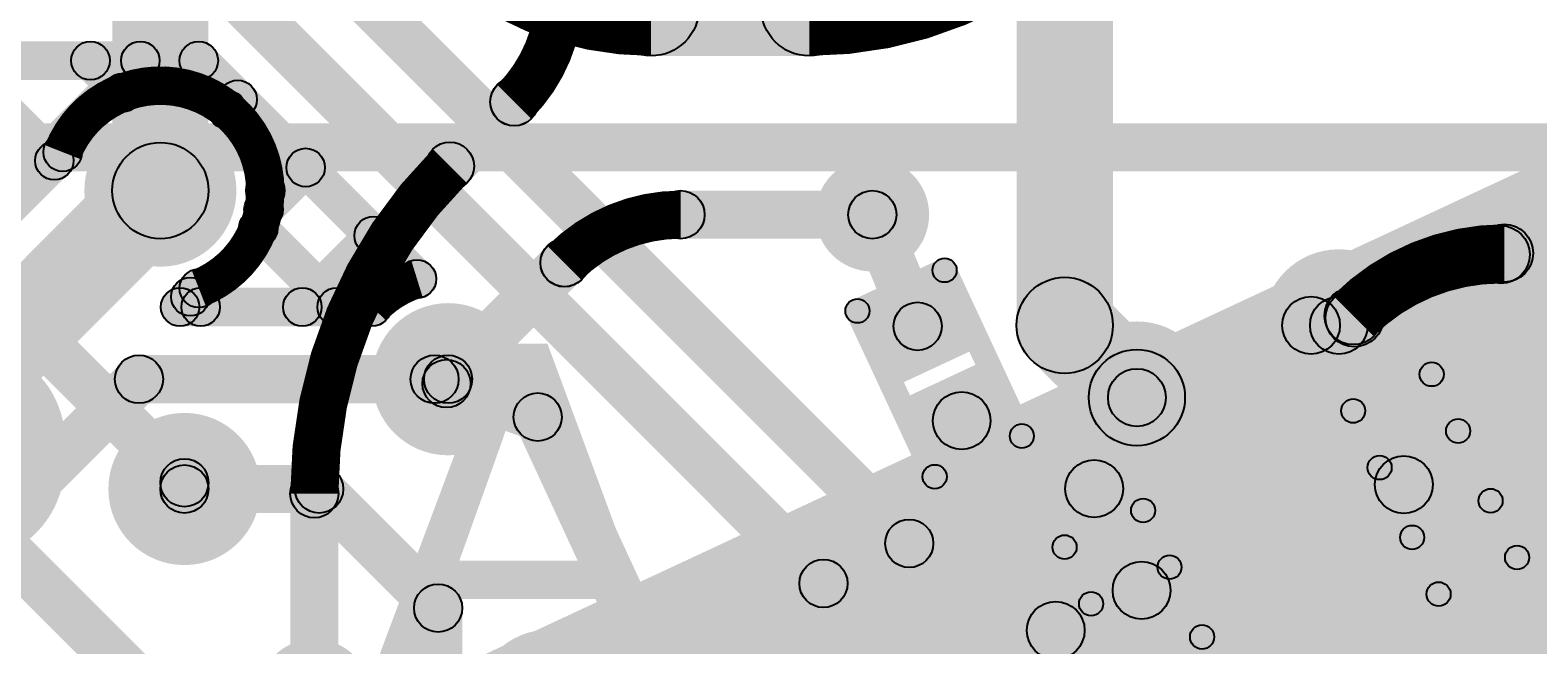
# Model space of a CAD drawing. Header units: millimetres. Extents: x -0.55 to 1.07, y -0.21 to 1.95.
# Drawn here: x 0.3559 to 0.6694, y 1.0826 to 1.2103 of the extents above; entities that cross this region are included whole.
import ezdxf

# ---------------------------------------------------------------- set-up
doc = ezdxf.new("R2010")
doc.units = ezdxf.units.MM
doc.header["$MEASUREMENT"] = 0
for name, color, linetype in [('BottomLayer', 5, 'Continuous'), ('BottomOverlay', 54, 'Continuous'), ('BottomPaste', 16, 'Continuous'), ('BottomSolder', 6, 'Continuous'), ('Mechanical1', 6, 'Continuous'), ('TopLayer', 1, 'Continuous'), ('TopOverlay', 2, 'Continuous'), ('TopPaste', 8, 'Continuous'), ('TopSolder', 216, 'Continuous'), ('ViaHoleLayer', 16, 'Continuous')]:
    doc.layers.add(name, color=color, linetype=linetype)

# ---------------------------------------------------------------- blocks, each defined once
blk = doc.blocks.new('CAP_0201_2')
at = {"layer": 'TopLayer'}
for points in [[(-0.01772, 0.00591), (-0.00591, 0.00591), (-0.00591, -0.00591), (-0.01772, -0.00591)], [(0.00591, 0.00591), (0.01772, 0.00591), (0.01772, -0.00591), (0.00591, -0.00591)]]:
    blk.add_hatch(color=1, dxfattribs=at).paths.add_polyline_path(points)
at = {"layer": 'TopOverlay'}
h = blk.add_hatch(color=2, dxfattribs=at)
edge = h.paths.add_edge_path()
edge.add_arc((-0.021, 0.009), 0.0025, 0, 360)
h = blk.add_hatch(color=2, dxfattribs=at)
edge = h.paths.add_edge_path()
edge.add_arc((-0.021, 0.009), 0.0025, 0, 360)
for points in [[(-0.021, 0.0065), (-0.021, 0.0115), (-0.008, 0.0115), (-0.008, 0.0065)], [(0.008, 0.0065), (0.008, 0.0115), (0.021, 0.0115), (0.021, 0.0065)], [(-0.0185, -0.009), (-0.0235, -0.009), (-0.0235, 0.009), (-0.0185, 0.009)], [(0.0235, -0.009), (0.0185, -0.009), (0.0185, 0.009), (0.0235, 0.009)], [(-0.021, -0.0115), (-0.021, -0.0065), (-0.008, -0.0065), (-0.008, -0.0115)], [(0.008, -0.0115), (0.008, -0.0065), (0.021, -0.0065), (0.021, -0.0115)]]:
    blk.add_hatch(color=2, dxfattribs=at).paths.add_polyline_path(points)
h = blk.add_hatch(color=2, dxfattribs=at)
edge = h.paths.add_edge_path()
edge.add_arc((-0.008, 0.009), 0.0025, 0, 360)
h = blk.add_hatch(color=2, dxfattribs=at)
edge = h.paths.add_edge_path()
edge.add_arc((0.008, 0.009), 0.0025, 0, 360)
h = blk.add_hatch(color=2, dxfattribs=at)
edge = h.paths.add_edge_path()
edge.add_arc((0.021, 0.009), 0.0025, 0, 360)
h = blk.add_hatch(color=2, dxfattribs=at)
edge = h.paths.add_edge_path()
edge.add_arc((0.021, 0.009), 0.0025, 0, 360)
h = blk.add_hatch(color=2, dxfattribs=at)
edge = h.paths.add_edge_path()
edge.add_arc((-0.021, -0.009), 0.0025, 0, 360)
h = blk.add_hatch(color=2, dxfattribs=at)
edge = h.paths.add_edge_path()
edge.add_arc((-0.021, -0.009), 0.0025, 0, 360)
h = blk.add_hatch(color=2, dxfattribs=at)
edge = h.paths.add_edge_path()
edge.add_arc((-0.008, -0.009), 0.0025, 0, 360)
h = blk.add_hatch(color=2, dxfattribs=at)
edge = h.paths.add_edge_path()
edge.add_arc((0.008, -0.009), 0.0025, 0, 360)
h = blk.add_hatch(color=2, dxfattribs=at)
edge = h.paths.add_edge_path()
edge.add_arc((0.021, -0.009), 0.0025, 0, 360)
h = blk.add_hatch(color=2, dxfattribs=at)
edge = h.paths.add_edge_path()
edge.add_arc((0.021, -0.009), 0.0025, 0, 360)
at = {"layer": 'TopPaste'}
for points in [[(-0.01772, 0.00591), (-0.00591, 0.00591), (-0.00591, -0.00591), (-0.01772, -0.00591)], [(0.00591, 0.00591), (0.01772, 0.00591), (0.01772, -0.00591), (0.00591, -0.00591)]]:
    blk.add_hatch(color=8, dxfattribs=at).paths.add_polyline_path(points)
at = {"layer": 'TopSolder'}
for points in [[(-0.01988, 0.00807), (-0.00374, 0.00807), (-0.00374, -0.00807), (-0.01988, -0.00807)], [(0.00374, 0.00807), (0.01988, 0.00807), (0.01988, -0.00807), (0.00374, -0.00807)]]:
    blk.add_hatch(color=216, dxfattribs=at).paths.add_polyline_path(points)
at = {"layer": 'TopOverlay'}
for centre in [(-0.021, 0.009), (-0.021, 0.009), (-0.008, 0.009), (0.008, 0.009), (0.021, 0.009), (0.021, 0.009), (-0.021, -0.009), (-0.021, -0.009), (-0.008, -0.009), (0.008, -0.009), (0.021, -0.009), (0.021, -0.009)]:
    blk.add_circle(centre, 0.0025, dxfattribs=at)
blk = doc.blocks.new('48_SMD_M______B_15')
at = {"layer": 'BottomLayer'}
for points in [[(-0.1063, 0.1063), (0.1063, 0.1063), (0.1063, -0.1063), (-0.1063, -0.1063)], [(-0.10138, -0.11929), (-0.10138, -0.1378), (-0.11516, -0.1378), (-0.11516, -0.11929)], [(-0.08169, -0.11929), (-0.08169, -0.1378), (-0.09547, -0.1378), (-0.09547, -0.11929)], [(-0.06201, -0.11929), (-0.06201, -0.1378), (-0.07579, -0.1378), (-0.07579, -0.11929)], [(-0.04232, -0.11929), (-0.04232, -0.1378), (-0.0561, -0.1378), (-0.0561, -0.11929)], [(-0.02264, -0.11929), (-0.02264, -0.1378), (-0.03642, -0.1378), (-0.03642, -0.11929)], [(-0.00295, -0.11929), (-0.00295, -0.1378), (-0.01673, -0.1378), (-0.01673, -0.11929)], [(0.01673, -0.11929), (0.01673, -0.1378), (0.00295, -0.1378), (0.00295, -0.11929)], [(0.03642, -0.11929), (0.03642, -0.1378), (0.02264, -0.1378), (0.02264, -0.11929)]]:
    blk.add_hatch(color=5, dxfattribs=at).paths.add_polyline_path(points)
at = {"layer": 'BottomPaste'}
for points in [[(-0.10138, -0.11929), (-0.10138, -0.1378), (-0.11516, -0.1378), (-0.11516, -0.11929)], [(-0.08169, -0.11929), (-0.08169, -0.1378), (-0.09547, -0.1378), (-0.09547, -0.11929)], [(-0.06201, -0.11929), (-0.06201, -0.1378), (-0.07579, -0.1378), (-0.07579, -0.11929)], [(-0.04232, -0.11929), (-0.04232, -0.1378), (-0.0561, -0.1378), (-0.0561, -0.11929)], [(-0.02264, -0.11929), (-0.02264, -0.1378), (-0.03642, -0.1378), (-0.03642, -0.11929)], [(-0.00295, -0.11929), (-0.00295, -0.1378), (-0.01673, -0.1378), (-0.01673, -0.11929)], [(0.01673, -0.11929), (0.01673, -0.1378), (0.00295, -0.1378), (0.00295, -0.11929)], [(0.03642, -0.11929), (0.03642, -0.1378), (0.02264, -0.1378), (0.02264, -0.11929)]]:
    blk.add_hatch(color=16, dxfattribs=at).paths.add_polyline_path(points)
at = {"layer": 'BottomSolder'}
for points in [[(-0.1103, 0.1103), (0.1103, 0.1103), (0.1103, -0.1103), (-0.1103, -0.1103)], [(-0.09738, -0.11529), (-0.09738, -0.1418), (-0.11916, -0.1418), (-0.11916, -0.11529)], [(-0.07769, -0.11529), (-0.07769, -0.1418), (-0.09947, -0.1418), (-0.09947, -0.11529)], [(-0.05801, -0.11529), (-0.05801, -0.1418), (-0.07979, -0.1418), (-0.07979, -0.11529)], [(-0.03832, -0.11529), (-0.03832, -0.1418), (-0.0601, -0.1418), (-0.0601, -0.11529)], [(-0.01864, -0.11529), (-0.01864, -0.1418), (-0.04042, -0.1418), (-0.04042, -0.11529)], [(0.00105, -0.11529), (0.00105, -0.1418), (-0.02073, -0.1418), (-0.02073, -0.11529)], [(0.02073, -0.11529), (0.02073, -0.1418), (-0.00105, -0.1418), (-0.00105, -0.11529)], [(0.04042, -0.11529), (0.04042, -0.1418), (0.01864, -0.1418), (0.01864, -0.11529)]]:
    blk.add_hatch(color=6, dxfattribs=at).paths.add_polyline_path(points)
blk = doc.blocks.new('R___0201_B_18')
at = {"layer": 'BottomLayer'}
for points in [[(-0.01614, 0.00728), (-0.00551, 0.00728), (-0.00551, -0.00728), (-0.01614, -0.00728)], [(0.00551, 0.00728), (0.01614, 0.00728), (0.01614, -0.00728), (0.00551, -0.00728)]]:
    blk.add_hatch(color=5, dxfattribs=at).paths.add_polyline_path(points)
at = {"layer": 'BottomOverlay'}
h = blk.add_hatch(color=54, dxfattribs=at)
edge = h.paths.add_edge_path()
edge.add_arc((-0.019, 0.01), 0.0025, 0, 360)
h = blk.add_hatch(color=54, dxfattribs=at)
edge = h.paths.add_edge_path()
edge.add_arc((-0.019, 0.01), 0.0025, 0, 360)
for points in [[(-0.0215, 0.01), (-0.0165, 0.01), (-0.0165, -0.01), (-0.0215, -0.01)], [(0.019, 0.0125), (0.019, 0.0075), (-0.019, 0.0075), (-0.019, 0.0125)], [(0.0165, 0.01), (0.0215, 0.01), (0.0215, -0.01), (0.0165, -0.01)], [(0.019, -0.0075), (0.019, -0.0125), (-0.019, -0.0125), (-0.019, -0.0075)]]:
    blk.add_hatch(color=54, dxfattribs=at).paths.add_polyline_path(points)
h = blk.add_hatch(color=54, dxfattribs=at)
edge = h.paths.add_edge_path()
edge.add_arc((0.019, 0.01), 0.0025, 0, 360)
h = blk.add_hatch(color=54, dxfattribs=at)
edge = h.paths.add_edge_path()
edge.add_arc((0.019, 0.01), 0.0025, 0, 360)
h = blk.add_hatch(color=54, dxfattribs=at)
edge = h.paths.add_edge_path()
edge.add_arc((-0.019, -0.01), 0.0025, 0, 360)
h = blk.add_hatch(color=54, dxfattribs=at)
edge = h.paths.add_edge_path()
edge.add_arc((-0.019, -0.01), 0.0025, 0, 360)
h = blk.add_hatch(color=54, dxfattribs=at)
edge = h.paths.add_edge_path()
edge.add_arc((0.019, -0.01), 0.0025, 0, 360)
h = blk.add_hatch(color=54, dxfattribs=at)
edge = h.paths.add_edge_path()
edge.add_arc((0.019, -0.01), 0.0025, 0, 360)
at = {"layer": 'BottomPaste'}
for points in [[(-0.01614, 0.00728), (-0.00551, 0.00728), (-0.00551, -0.00728), (-0.01614, -0.00728)], [(0.00551, 0.00728), (0.01614, 0.00728), (0.01614, -0.00728), (0.00551, -0.00728)]]:
    blk.add_hatch(color=16, dxfattribs=at).paths.add_polyline_path(points)
at = {"layer": 'BottomSolder'}
for points in [[(-0.02014, 0.01128), (-0.00151, 0.01128), (-0.00151, -0.01128), (-0.02014, -0.01128)], [(0.00151, 0.01128), (0.02014, 0.01128), (0.02014, -0.01128), (0.00151, -0.01128)]]:
    blk.add_hatch(color=6, dxfattribs=at).paths.add_polyline_path(points)
at = {"layer": 'BottomOverlay'}
for centre in [(-0.019, 0.01), (-0.019, 0.01), (0.019, 0.01), (0.019, 0.01), (-0.019, -0.01), (-0.019, -0.01), (0.019, -0.01), (0.019, -0.01)]:
    blk.add_circle(centre, 0.0025, dxfattribs=at)
blk = doc.blocks.new('CAP_0201_34')
at = {"layer": 'TopLayer'}
for points in [[(-0.01772, 0.00591), (-0.00591, 0.00591), (-0.00591, -0.00591), (-0.01772, -0.00591)], [(0.00591, 0.00591), (0.01772, 0.00591), (0.01772, -0.00591), (0.00591, -0.00591)]]:
    blk.add_hatch(color=1, dxfattribs=at).paths.add_polyline_path(points)
at = {"layer": 'TopOverlay'}
h = blk.add_hatch(color=2, dxfattribs=at)
edge = h.paths.add_edge_path()
edge.add_arc((-0.021, 0.009), 0.0025, 0, 360)
h = blk.add_hatch(color=2, dxfattribs=at)
edge = h.paths.add_edge_path()
edge.add_arc((-0.021, 0.009), 0.0025, 0, 360)
for points in [[(-0.021, 0.0065), (-0.021, 0.0115), (-0.008, 0.0115), (-0.008, 0.0065)], [(0.008, 0.0065), (0.008, 0.0115), (0.021, 0.0115), (0.021, 0.0065)], [(-0.0185, -0.009), (-0.0235, -0.009), (-0.0235, 0.009), (-0.0185, 0.009)], [(0.0235, -0.009), (0.0185, -0.009), (0.0185, 0.009), (0.0235, 0.009)], [(-0.021, -0.0115), (-0.021, -0.0065), (-0.008, -0.0065), (-0.008, -0.0115)], [(0.008, -0.0115), (0.008, -0.0065), (0.021, -0.0065), (0.021, -0.0115)]]:
    blk.add_hatch(color=2, dxfattribs=at).paths.add_polyline_path(points)
h = blk.add_hatch(color=2, dxfattribs=at)
edge = h.paths.add_edge_path()
edge.add_arc((-0.008, 0.009), 0.0025, 0, 360)
h = blk.add_hatch(color=2, dxfattribs=at)
edge = h.paths.add_edge_path()
edge.add_arc((0.008, 0.009), 0.0025, 0, 360)
h = blk.add_hatch(color=2, dxfattribs=at)
edge = h.paths.add_edge_path()
edge.add_arc((0.021, 0.009), 0.0025, 0, 360)
h = blk.add_hatch(color=2, dxfattribs=at)
edge = h.paths.add_edge_path()
edge.add_arc((0.021, 0.009), 0.0025, 0, 360)
h = blk.add_hatch(color=2, dxfattribs=at)
edge = h.paths.add_edge_path()
edge.add_arc((-0.021, -0.009), 0.0025, 0, 360)
h = blk.add_hatch(color=2, dxfattribs=at)
edge = h.paths.add_edge_path()
edge.add_arc((-0.021, -0.009), 0.0025, 0, 360)
h = blk.add_hatch(color=2, dxfattribs=at)
edge = h.paths.add_edge_path()
edge.add_arc((-0.008, -0.009), 0.0025, 0, 360)
h = blk.add_hatch(color=2, dxfattribs=at)
edge = h.paths.add_edge_path()
edge.add_arc((0.008, -0.009), 0.0025, 0, 360)
h = blk.add_hatch(color=2, dxfattribs=at)
edge = h.paths.add_edge_path()
edge.add_arc((0.021, -0.009), 0.0025, 0, 360)
h = blk.add_hatch(color=2, dxfattribs=at)
edge = h.paths.add_edge_path()
edge.add_arc((0.021, -0.009), 0.0025, 0, 360)
at = {"layer": 'TopPaste'}
for points in [[(-0.01772, 0.00591), (-0.00591, 0.00591), (-0.00591, -0.00591), (-0.01772, -0.00591)], [(0.00591, 0.00591), (0.01772, 0.00591), (0.01772, -0.00591), (0.00591, -0.00591)]]:
    blk.add_hatch(color=8, dxfattribs=at).paths.add_polyline_path(points)
at = {"layer": 'TopSolder'}
for points in [[(-0.01988, 0.00807), (-0.00374, 0.00807), (-0.00374, -0.00807), (-0.01988, -0.00807)], [(0.00374, 0.00807), (0.01988, 0.00807), (0.01988, -0.00807), (0.00374, -0.00807)]]:
    blk.add_hatch(color=216, dxfattribs=at).paths.add_polyline_path(points)
at = {"layer": 'TopOverlay'}
for centre in [(-0.021, 0.009), (-0.021, 0.009), (-0.008, 0.009), (0.008, 0.009), (0.021, 0.009), (0.021, 0.009), (-0.021, -0.009), (-0.021, -0.009), (-0.008, -0.009), (0.008, -0.009), (0.021, -0.009), (0.021, -0.009)]:
    blk.add_circle(centre, 0.0025, dxfattribs=at)

msp = doc.modelspace()

# ---------------------------------------------------------------- hatches: boundary and pattern name
at = {"layer": 'BottomLayer'}
for points in [[(0.30737, 1.30177), (0.31444, 1.30884), (0.52438, 1.0989), (0.51731, 1.09183)], [(0.35403, 1.28126), (0.36111, 1.28833), (0.54222, 1.10722), (0.53515, 1.10015)], [(0.581, 1.149), (0.561, 1.149), (0.561, 1.237), (0.581, 1.237)], [(0.485, 1.205), (0.485, 1.225), (0.51789, 1.225), (0.51789, 1.205)], [(0.33198, 1.2), (0.33198, 1.208), (0.39099, 1.208), (0.39099, 1.2)], [(0.34245, 1.16195), (0.33679, 1.16761), (0.37601, 1.20683), (0.38167, 1.20117)], [(0.33736, 1.20117), (0.34301, 1.20683), (0.36378, 1.18606), (0.35812, 1.18041)], [(0.36564, 1.20117), (0.3713, 1.20683), (0.37796, 1.20017), (0.3723, 1.19451)], [(0.38817, 1.20117), (0.39382, 1.20683), (0.43918, 1.16147), (0.43352, 1.15581)], [(0.39975, 1.19096), (0.39409, 1.19662), (0.39623, 1.19876), (0.40189, 1.19311)], [(0.34245, 1.15908), (0.33679, 1.16473), (0.35988, 1.18782), (0.36553, 1.18216)], [(0.34319, 1.12305), (0.32905, 1.13719), (0.37593, 1.18407), (0.39007, 1.16993)], [(0.40728, 1.17021), (0.40162, 1.17587), (0.41037, 1.18462), (0.41603, 1.17896)], [(0.52637, 1.17012), (0.53563, 1.17388), (0.54506, 1.1507), (0.53579, 1.14693)], [(0.40051, 1.1663), (0.40617, 1.17196), (0.42249, 1.15564), (0.41683, 1.14998)], [(0.41533, 1.14998), (0.40968, 1.15564), (0.42452, 1.17048), (0.43017, 1.16482)], [(0.38992, 1.14998), (0.38427, 1.15564), (0.38816, 1.15953), (0.39382, 1.15388)], [(0.38641, 1.15212), (0.39206, 1.15778), (0.3942, 1.15564), (0.38855, 1.14998)], [(0.3871, 1.14881), (0.3871, 1.15681), (0.42698, 1.15681), (0.42698, 1.14881)], [(0.56393, 1.14193), (0.57807, 1.15607), (0.59307, 1.14107), (0.57893, 1.12693)], [(0.62244, 1.14673), (0.63356, 1.15127), (0.64705, 1.11816), (0.63594, 1.11363)], [(0.34282, 1.095), (0.33574, 1.10208), (0.37502, 1.14135), (0.38209, 1.13428)], [(0.37855, 1.13281), (0.37855, 1.14281), (0.44, 1.14281), (0.44, 1.13281)], [(0.43828, 1.13312), (0.44172, 1.14251), (0.4442, 1.1416), (0.44076, 1.13221)], [(0.44, 1.13281), (0.44, 1.14281), (0.44281, 1.14281), (0.44281, 1.13281)], [(0.44076, 1.13221), (0.4442, 1.1416), (0.46316, 1.13464), (0.45972, 1.12525)], [(0.58256, 1.11251), (0.57169, 1.1176), (0.58057, 1.13655), (0.59143, 1.13145)], [(0.4569, 1.12784), (0.46597, 1.13205), (0.50331, 1.05144), (0.49423, 1.04724)], [(0.5441, 1.12673), (0.55505, 1.13164), (0.57461, 1.08808), (0.56366, 1.08316)], [(0.388, 1.11), (0.388, 1.12), (0.416, 1.12), (0.416, 1.11)], [(0.41246, 1.11146), (0.41954, 1.11854), (0.44428, 1.0938), (0.4372, 1.08672)], [(0.57169, 1.11252), (0.58256, 1.11759), (0.59241, 1.09648), (0.58153, 1.0914)], [(0.53414, 1.10158), (0.54322, 1.10579), (0.55683, 1.0764), (0.54775, 1.0722)], [(0.5163, 1.09327), (0.52538, 1.09747), (0.53899, 1.06808), (0.52991, 1.06388)], [(0.44574, 1.01926), (0.43574, 1.01926), (0.43574, 1.09026), (0.44574, 1.09026)]]:
    msp.add_hatch(color=5, dxfattribs=at).paths.add_polyline_path(points)
h = msp.add_hatch(color=5, dxfattribs=at)
edge = h.paths.add_edge_path()
edge.add_arc((0.485, 1.215), 0.01, 0, 360)
h = msp.add_hatch(color=5, dxfattribs=at)
edge = h.paths.add_edge_path()
edge.add_arc((0.485, 1.215), 0.01, 0, 360)
h = msp.add_hatch(color=5, dxfattribs=at)
edge = h.paths.add_edge_path()
edge.add_arc((0.51789, 1.215), 0.01, 0, 360)
h = msp.add_hatch(color=5, dxfattribs=at)
edge = h.paths.add_edge_path()
edge.add_arc((0.51789, 1.215), 0.01, 0, 360)
h = msp.add_hatch(color=5, dxfattribs=at)
edge = h.paths.add_edge_path()
edge.add_arc((0.36847, 1.204), 0.004, 0, 360)
h = msp.add_hatch(color=5, dxfattribs=at)
edge = h.paths.add_edge_path()
edge.add_arc((0.37884, 1.204), 0.004, 0, 360)
h = msp.add_hatch(color=5, dxfattribs=at)
edge = h.paths.add_edge_path()
edge.add_arc((0.39099, 1.204), 0.004, 0, 360)
h = msp.add_hatch(color=5, dxfattribs=at)
edge = h.paths.add_edge_path()
edge.add_arc((0.39099, 1.204), 0.004, 0, 360)
h = msp.add_hatch(color=5, dxfattribs=at)
edge = h.paths.add_edge_path()
edge.add_arc((0.37513, 1.19734), 0.004, 0, 360)
h = msp.add_hatch(color=5, dxfattribs=at)
edge = h.paths.add_edge_path()
edge.add_arc((0.39692, 1.19379), 0.004, 0, 360)
h = msp.add_hatch(color=5, dxfattribs=at)
edge = h.paths.add_edge_path()
edge.add_arc((0.39906, 1.19593), 0.004, 0, 360)
h = msp.add_hatch(color=5, dxfattribs=at)
edge = h.paths.add_edge_path()
edge.add_arc((0.3627, 1.18499), 0.004, 0, 360)
h = msp.add_hatch(color=5, dxfattribs=at)
edge = h.paths.add_edge_path()
edge.add_arc((0.3627, 1.18499), 0.004, 0, 360)
h = msp.add_hatch(color=5, dxfattribs=at)
edge = h.paths.add_edge_path()
edge.add_arc((0.383, 1.177), 0.01181, 0, 360)
h = msp.add_hatch(color=5, dxfattribs=at)
edge = h.paths.add_edge_path()
edge.add_arc((0.36095, 1.18323), 0.004, 0, 360)
h = msp.add_hatch(color=5, dxfattribs=at)
edge = h.paths.add_edge_path()
edge.add_arc((0.383, 1.177), 0.01, 0, 360)
h = msp.add_hatch(color=5, dxfattribs=at)
edge = h.paths.add_edge_path()
edge.add_arc((0.4132, 1.18179), 0.004, 0, 360)
h = msp.add_hatch(color=5, dxfattribs=at)
edge = h.paths.add_edge_path()
edge.add_arc((0.531, 1.172), 0.01181, 0, 360)
h = msp.add_hatch(color=5, dxfattribs=at)
edge = h.paths.add_edge_path()
edge.add_arc((0.40481, 1.177), 0.004, 0, 360)
h = msp.add_hatch(color=5, dxfattribs=at)
edge = h.paths.add_edge_path()
edge.add_arc((0.40481, 1.177), 0.004, 0, 360)
h = msp.add_hatch(color=5, dxfattribs=at)
edge = h.paths.add_edge_path()
edge.add_arc((0.40445, 1.17304), 0.004, 0, 360)
h = msp.add_hatch(color=5, dxfattribs=at)
edge = h.paths.add_edge_path()
edge.add_arc((0.531, 1.172), 0.005, 0, 360)
h = msp.add_hatch(color=5, dxfattribs=at)
edge = h.paths.add_edge_path()
edge.add_arc((0.40334, 1.16913), 0.004, 0, 360)
h = msp.add_hatch(color=5, dxfattribs=at)
edge = h.paths.add_edge_path()
edge.add_arc((0.42734, 1.16765), 0.004, 0, 360)
h = msp.add_hatch(color=5, dxfattribs=at)
edge = h.paths.add_edge_path()
edge.add_arc((0.39099, 1.1567), 0.004, 0, 360)
h = msp.add_hatch(color=5, dxfattribs=at)
edge = h.paths.add_edge_path()
edge.add_arc((0.39099, 1.1567), 0.004, 0, 360)
h = msp.add_hatch(color=5, dxfattribs=at)
edge = h.paths.add_edge_path()
edge.add_arc((0.43635, 1.15864), 0.004, 0, 360)
h = msp.add_hatch(color=5, dxfattribs=at)
edge = h.paths.add_edge_path()
edge.add_arc((0.43635, 1.15864), 0.004, 0, 360)
h = msp.add_hatch(color=5, dxfattribs=at)
edge = h.paths.add_edge_path()
edge.add_arc((0.628, 1.149), 0.01181, 0, 360)
h = msp.add_hatch(color=5, dxfattribs=at)
edge = h.paths.add_edge_path()
edge.add_arc((0.3871, 1.15281), 0.004, 0, 360)
h = msp.add_hatch(color=5, dxfattribs=at)
edge = h.paths.add_edge_path()
edge.add_arc((0.3871, 1.15281), 0.004, 0, 360)
h = msp.add_hatch(color=5, dxfattribs=at)
edge = h.paths.add_edge_path()
edge.add_arc((0.38923, 1.15495), 0.004, 0, 360)
h = msp.add_hatch(color=5, dxfattribs=at)
edge = h.paths.add_edge_path()
edge.add_arc((0.39137, 1.15281), 0.004, 0, 360)
h = msp.add_hatch(color=5, dxfattribs=at)
edge = h.paths.add_edge_path()
edge.add_arc((0.41251, 1.15281), 0.004, 0, 360)
h = msp.add_hatch(color=5, dxfattribs=at)
edge = h.paths.add_edge_path()
edge.add_arc((0.41966, 1.15281), 0.004, 0, 360)
h = msp.add_hatch(color=5, dxfattribs=at)
edge = h.paths.add_edge_path()
edge.add_arc((0.42698, 1.15281), 0.004, 0, 360)
h = msp.add_hatch(color=5, dxfattribs=at)
edge = h.paths.add_edge_path()
edge.add_arc((0.42698, 1.15281), 0.004, 0, 360)
h = msp.add_hatch(color=5, dxfattribs=at)
edge = h.paths.add_edge_path()
edge.add_arc((0.571, 1.149), 0.01, 0, 360)
h = msp.add_hatch(color=5, dxfattribs=at)
edge = h.paths.add_edge_path()
edge.add_arc((0.571, 1.149), 0.01, 0, 360)
h = msp.add_hatch(color=5, dxfattribs=at)
edge = h.paths.add_edge_path()
edge.add_arc((0.54042, 1.14881), 0.005, 0, 360)
h = msp.add_hatch(color=5, dxfattribs=at)
edge = h.paths.add_edge_path()
edge.add_arc((0.628, 1.149), 0.006, 0, 360)
h = msp.add_hatch(color=5, dxfattribs=at)
edge = h.paths.add_edge_path()
edge.add_arc((0.44281, 1.13781), 0.01181, 0, 360)
h = msp.add_hatch(color=5, dxfattribs=at)
edge = h.paths.add_edge_path()
edge.add_arc((0.586, 1.134), 0.01181, 0, 360)
h = msp.add_hatch(color=5, dxfattribs=at)
edge = h.paths.add_edge_path()
edge.add_arc((0.586, 1.134), 0.01, 0, 360)
h = msp.add_hatch(color=5, dxfattribs=at)
edge = h.paths.add_edge_path()
edge.add_arc((0.37855, 1.13781), 0.005, 0, 360)
h = msp.add_hatch(color=5, dxfattribs=at)
edge = h.paths.add_edge_path()
edge.add_arc((0.37855, 1.13781), 0.005, 0, 360)
h = msp.add_hatch(color=5, dxfattribs=at)
edge = h.paths.add_edge_path()
edge.add_arc((0.44, 1.13781), 0.005, 0, 360)
h = msp.add_hatch(color=5, dxfattribs=at)
edge = h.paths.add_edge_path()
edge.add_arc((0.44, 1.13781), 0.005, 0, 360)
h = msp.add_hatch(color=5, dxfattribs=at)
edge = h.paths.add_edge_path()
edge.add_arc((0.44, 1.13781), 0.005, 0, 360)
h = msp.add_hatch(color=5, dxfattribs=at)
edge = h.paths.add_edge_path()
edge.add_arc((0.44248, 1.1369), 0.005, 0, 360)
h = msp.add_hatch(color=5, dxfattribs=at)
edge = h.paths.add_edge_path()
edge.add_arc((0.44248, 1.1369), 0.005, 0, 360)
h = msp.add_hatch(color=5, dxfattribs=at)
edge = h.paths.add_edge_path()
edge.add_arc((0.44281, 1.13781), 0.005, 0, 360)
h = msp.add_hatch(color=5, dxfattribs=at)
edge = h.paths.add_edge_path()
edge.add_arc((0.586, 1.134), 0.006, 0, 360)
h = msp.add_hatch(color=5, dxfattribs=at)
edge = h.paths.add_edge_path()
edge.add_arc((0.46144, 1.12995), 0.005, 0, 360)
h = msp.add_hatch(color=5, dxfattribs=at)
edge = h.paths.add_edge_path()
edge.add_arc((0.46144, 1.12995), 0.005, 0, 360)
h = msp.add_hatch(color=5, dxfattribs=at)
edge = h.paths.add_edge_path()
edge.add_arc((0.54958, 1.12919), 0.006, 0, 360)
h = msp.add_hatch(color=5, dxfattribs=at)
edge = h.paths.add_edge_path()
edge.add_arc((0.388, 1.115), 0.01181, 0, 360)
h = msp.add_hatch(color=5, dxfattribs=at)
edge = h.paths.add_edge_path()
edge.add_arc((0.388, 1.115), 0.005, 0, 360)
h = msp.add_hatch(color=5, dxfattribs=at)
edge = h.paths.add_edge_path()
edge.add_arc((0.416, 1.115), 0.005, 0, 360)
h = msp.add_hatch(color=5, dxfattribs=at)
edge = h.paths.add_edge_path()
edge.add_arc((0.416, 1.115), 0.005, 0, 360)
h = msp.add_hatch(color=5, dxfattribs=at)
edge = h.paths.add_edge_path()
edge.add_arc((0.57712, 1.11506), 0.006, 0, 360)
h = msp.add_hatch(color=5, dxfattribs=at)
edge = h.paths.add_edge_path()
edge.add_arc((0.57712, 1.11506), 0.006, 0, 360)
h = msp.add_hatch(color=5, dxfattribs=at)
edge = h.paths.add_edge_path()
edge.add_arc((0.64149, 1.1159), 0.006, 0, 360)
h = msp.add_hatch(color=5, dxfattribs=at)
edge = h.paths.add_edge_path()
edge.add_arc((0.53868, 1.10369), 0.005, 0, 360)
h = msp.add_hatch(color=5, dxfattribs=at)
edge = h.paths.add_edge_path()
edge.add_arc((0.53868, 1.10369), 0.005, 0, 360)
h = msp.add_hatch(color=5, dxfattribs=at)
edge = h.paths.add_edge_path()
edge.add_arc((0.52084, 1.09537), 0.005, 0, 360)
h = msp.add_hatch(color=5, dxfattribs=at)
edge = h.paths.add_edge_path()
edge.add_arc((0.52084, 1.09537), 0.005, 0, 360)
h = msp.add_hatch(color=5, dxfattribs=at)
edge = h.paths.add_edge_path()
edge.add_arc((0.58697, 1.09394), 0.006, 0, 360)
h = msp.add_hatch(color=5, dxfattribs=at)
edge = h.paths.add_edge_path()
edge.add_arc((0.44074, 1.09026), 0.005, 0, 360)
h = msp.add_hatch(color=5, dxfattribs=at)
edge = h.paths.add_edge_path()
edge.add_arc((0.44074, 1.09026), 0.005, 0, 360)
h = msp.add_hatch(color=5, dxfattribs=at)
edge = h.paths.add_edge_path()
edge.add_arc((0.56913, 1.08562), 0.006, 0, 360)
h = msp.add_hatch(color=5, dxfattribs=at)
edge = h.paths.add_edge_path()
edge.add_arc((0.415, 1.072), 0.01181, 0, 360)
at = {"layer": 'BottomSolder'}
h = msp.add_hatch(color=6, dxfattribs=at)
edge = h.paths.add_edge_path()
edge.add_arc((0.383, 1.177), 0.01581, 0, 360)
h = msp.add_hatch(color=6, dxfattribs=at)
edge = h.paths.add_edge_path()
edge.add_arc((0.628, 1.149), 0.01581, 0, 360)
h = msp.add_hatch(color=6, dxfattribs=at)
edge = h.paths.add_edge_path()
edge.add_arc((0.44281, 1.13781), 0.01581, 0, 360)
h = msp.add_hatch(color=6, dxfattribs=at)
edge = h.paths.add_edge_path()
edge.add_arc((0.586, 1.134), 0.01581, 0, 360)
h = msp.add_hatch(color=6, dxfattribs=at)
edge = h.paths.add_edge_path()
edge.add_arc((0.388, 1.115), 0.01581, 0, 360)
h = msp.add_hatch(color=6, dxfattribs=at)
edge = h.paths.add_edge_path()
edge.add_arc((0.464, 1.07), 0.01581, 0, 360)
at = {"layer": 'Mechanical1'}
msp.add_hatch(color=6, dxfattribs=at).paths.add_polyline_path([(0.32871, 1.181), (0.32871, 1.191), (0.84674, 1.191), (0.84674, 1.181)])
at = {"layer": 'TopLayer'}
for points in [[(0.393, 1.177), (0.373, 1.177), (0.373, 1.293), (0.393, 1.293)], [(0.16296, 1.28346), (0.17003, 1.29054), (0.49045, 0.97012), (0.48338, 0.96305)], [(0.25615, 1.24108), (0.26322, 1.24815), (0.39154, 1.11984), (0.38446, 1.11277)], [(0.45746, 1.03371), (0.72422, 1.15809), (0.70498, 1.19934), (0.43823, 1.07495)], [(0.44673, 1.17854), (0.43966, 1.18561), (0.45302, 1.19898), (0.46009, 1.19191)], [(0.46009, 1.19191), (0.45302, 1.19898), (0.45303, 1.19899), (0.4601, 1.19192)], [(0.49114, 1.167), (0.49114, 1.177), (0.531, 1.177), (0.531, 1.167)], [(0.66167, 1.1577), (0.66167, 1.1697), (0.7067, 1.1697), (0.7067, 1.1577)], [(0.66238, 1.158), (0.66238, 1.17), (0.707, 1.17), (0.707, 1.158)], [(0.44635, 1.13428), (0.43928, 1.14135), (0.46346, 1.16554), (0.47054, 1.15846)], [(0.62221, 1.143), (0.62221, 1.155), (0.628, 1.155), (0.628, 1.143)], [(0.62559, 1.14841), (0.63641, 1.15359), (0.63663, 1.15313), (0.62581, 1.14795)], [(0.62585, 1.14786), (0.63659, 1.15322), (0.63659, 1.15322), (0.62585, 1.14786)], [(0.48012, 1.01613), (0.69914, 1.11826), (0.69309, 1.13124), (0.47407, 1.0291)], [(0.58742, 1.0395), (0.58306, 1.0485), (0.73382, 1.1215), (0.73818, 1.1125)], [(0.393, 1.115), (0.383, 1.115), (0.383, 1.1163), (0.393, 1.1163)], [(0.42, 1.072), (0.41, 1.072), (0.41, 1.114), (0.42, 1.114)]]:
    msp.add_hatch(color=1, dxfattribs=at).paths.add_polyline_path(points)
h = msp.add_hatch(color=1, dxfattribs=at)
edge = h.paths.add_edge_path()
edge.add_arc((0.45656, 1.19544), 0.005, 0, 360)
h = msp.add_hatch(color=1, dxfattribs=at)
edge = h.paths.add_edge_path()
edge.add_arc((0.45656, 1.19544), 0.005, 0, 360)
h = msp.add_hatch(color=1, dxfattribs=at)
edge = h.paths.add_edge_path()
edge.add_arc((0.45656, 1.19544), 0.005, 0, 360)
h = msp.add_hatch(color=1, dxfattribs=at)
edge = h.paths.add_edge_path()
edge.add_arc((0.45657, 1.19545), 0.005, 0, 360)
h = msp.add_hatch(color=1, dxfattribs=at)
edge = h.paths.add_edge_path()
edge.add_arc((0.45657, 1.19545), 0.005, 0, 360)
h = msp.add_hatch(color=1, dxfattribs=at)
edge = h.paths.add_edge_path()
edge.add_arc((0.45657, 1.19545), 0.005, 0, 360)
h = msp.add_hatch(color=1, dxfattribs=at)
edge = h.paths.add_edge_path()
edge.add_arc((0.383, 1.177), 0.01181, 0, 360)
h = msp.add_hatch(color=1, dxfattribs=at)
edge = h.paths.add_edge_path()
edge.add_arc((0.383, 1.177), 0.01, 0, 360)
h = msp.add_hatch(color=1, dxfattribs=at)
edge = h.paths.add_edge_path()
edge.add_arc((0.4432, 1.18208), 0.005, 0, 360)
h = msp.add_hatch(color=1, dxfattribs=at)
edge = h.paths.add_edge_path()
edge.add_arc((0.4432, 1.18208), 0.005, 0, 360)
h = msp.add_hatch(color=1, dxfattribs=at)
edge = h.paths.add_edge_path()
edge.add_arc((0.531, 1.172), 0.01181, 0, 360)
h = msp.add_hatch(color=1, dxfattribs=at)
edge = h.paths.add_edge_path()
edge.add_arc((0.49114, 1.172), 0.005, 0, 360)
h = msp.add_hatch(color=1, dxfattribs=at)
edge = h.paths.add_edge_path()
edge.add_arc((0.49114, 1.172), 0.005, 0, 360)
h = msp.add_hatch(color=1, dxfattribs=at)
edge = h.paths.add_edge_path()
edge.add_arc((0.531, 1.172), 0.005, 0, 360)
h = msp.add_hatch(color=1, dxfattribs=at)
edge = h.paths.add_edge_path()
edge.add_arc((0.66167, 1.1637), 0.006, 0, 360)
h = msp.add_hatch(color=1, dxfattribs=at)
edge = h.paths.add_edge_path()
edge.add_arc((0.66167, 1.1637), 0.006, 0, 360)
h = msp.add_hatch(color=1, dxfattribs=at)
edge = h.paths.add_edge_path()
edge.add_arc((0.66238, 1.164), 0.006, 0, 360)
h = msp.add_hatch(color=1, dxfattribs=at)
edge = h.paths.add_edge_path()
edge.add_arc((0.66238, 1.164), 0.006, 0, 360)
h = msp.add_hatch(color=1, dxfattribs=at)
edge = h.paths.add_edge_path()
edge.add_arc((0.467, 1.162), 0.005, 0, 360)
h = msp.add_hatch(color=1, dxfattribs=at)
edge = h.paths.add_edge_path()
edge.add_arc((0.467, 1.162), 0.005, 0, 360)
h = msp.add_hatch(color=1, dxfattribs=at)
edge = h.paths.add_edge_path()
edge.add_arc((0.46702, 1.16202), 0.005, 0, 360)
h = msp.add_hatch(color=1, dxfattribs=at)
edge = h.paths.add_edge_path()
edge.add_arc((0.46702, 1.16202), 0.005, 0, 360)
h = msp.add_hatch(color=1, dxfattribs=at)
edge = h.paths.add_edge_path()
edge.add_arc((0.628, 1.149), 0.01181, 0, 360)
h = msp.add_hatch(color=1, dxfattribs=at)
edge = h.paths.add_edge_path()
edge.add_arc((0.631, 1.151), 0.006, 0, 360)
h = msp.add_hatch(color=1, dxfattribs=at)
edge = h.paths.add_edge_path()
edge.add_arc((0.631, 1.151), 0.006, 0, 360)
h = msp.add_hatch(color=1, dxfattribs=at)
edge = h.paths.add_edge_path()
edge.add_arc((0.631, 1.151), 0.006, 0, 360)
h = msp.add_hatch(color=1, dxfattribs=at)
edge = h.paths.add_edge_path()
edge.add_arc((0.63122, 1.15054), 0.006, 0, 360)
h = msp.add_hatch(color=1, dxfattribs=at)
edge = h.paths.add_edge_path()
edge.add_arc((0.63122, 1.15054), 0.006, 0, 360)
h = msp.add_hatch(color=1, dxfattribs=at)
edge = h.paths.add_edge_path()
edge.add_arc((0.63122, 1.15054), 0.006, 0, 360)
h = msp.add_hatch(color=1, dxfattribs=at)
edge = h.paths.add_edge_path()
edge.add_arc((0.62221, 1.149), 0.006, 0, 360)
h = msp.add_hatch(color=1, dxfattribs=at)
edge = h.paths.add_edge_path()
edge.add_arc((0.628, 1.149), 0.006, 0, 360)
h = msp.add_hatch(color=1, dxfattribs=at)
edge = h.paths.add_edge_path()
edge.add_arc((0.44281, 1.13781), 0.01181, 0, 360)
h = msp.add_hatch(color=1, dxfattribs=at)
edge = h.paths.add_edge_path()
edge.add_arc((0.586, 1.134), 0.01181, 0, 360)
h = msp.add_hatch(color=1, dxfattribs=at)
edge = h.paths.add_edge_path()
edge.add_arc((0.44281, 1.13781), 0.005, 0, 360)
h = msp.add_hatch(color=1, dxfattribs=at)
edge = h.paths.add_edge_path()
edge.add_arc((0.388, 1.115), 0.01181, 0, 360)
h = msp.add_hatch(color=1, dxfattribs=at)
edge = h.paths.add_edge_path()
edge.add_arc((0.388, 1.1163), 0.005, 0, 360)
h = msp.add_hatch(color=1, dxfattribs=at)
edge = h.paths.add_edge_path()
edge.add_arc((0.388, 1.1163), 0.005, 0, 360)
h = msp.add_hatch(color=1, dxfattribs=at)
edge = h.paths.add_edge_path()
edge.add_arc((0.388, 1.115), 0.005, 0, 360)
h = msp.add_hatch(color=1, dxfattribs=at)
edge = h.paths.add_edge_path()
edge.add_arc((0.415, 1.114), 0.005, 0, 360)
h = msp.add_hatch(color=1, dxfattribs=at)
edge = h.paths.add_edge_path()
edge.add_arc((0.415, 1.114), 0.005, 0, 360)
h = msp.add_hatch(color=1, dxfattribs=at)
edge = h.paths.add_edge_path()
edge.add_arc((0.415, 1.072), 0.01181, 0, 360)
at = {"layer": 'TopSolder'}
h = msp.add_hatch(color=216, dxfattribs=at)
edge = h.paths.add_edge_path()
edge.add_arc((0.383, 1.177), 0.01581, 0, 360)
h = msp.add_hatch(color=216, dxfattribs=at)
edge = h.paths.add_edge_path()
edge.add_arc((0.628, 1.149), 0.01581, 0, 360)
h = msp.add_hatch(color=216, dxfattribs=at)
edge = h.paths.add_edge_path()
edge.add_arc((0.44281, 1.13781), 0.01581, 0, 360)
h = msp.add_hatch(color=216, dxfattribs=at)
edge = h.paths.add_edge_path()
edge.add_arc((0.586, 1.134), 0.01581, 0, 360)
h = msp.add_hatch(color=216, dxfattribs=at)
edge = h.paths.add_edge_path()
edge.add_arc((0.388, 1.115), 0.01581, 0, 360)
h = msp.add_hatch(color=216, dxfattribs=at)
edge = h.paths.add_edge_path()
edge.add_arc((0.464, 1.07), 0.01581, 0, 360)
at = {"layer": 'ViaHoleLayer'}
h = msp.add_hatch(color=16, dxfattribs=at)
edge = h.paths.add_edge_path()
edge.add_arc((0.383, 1.177), 0.00591, 0, 360)
h = msp.add_hatch(color=16, dxfattribs=at)
edge = h.paths.add_edge_path()
edge.add_arc((0.531, 1.172), 0.00591, 0, 360)
h = msp.add_hatch(color=16, dxfattribs=at)
edge = h.paths.add_edge_path()
edge.add_arc((0.628, 1.149), 0.00591, 0, 360)
h = msp.add_hatch(color=16, dxfattribs=at)
edge = h.paths.add_edge_path()
edge.add_arc((0.44281, 1.13781), 0.00591, 0, 360)
h = msp.add_hatch(color=16, dxfattribs=at)
edge = h.paths.add_edge_path()
edge.add_arc((0.586, 1.134), 0.00591, 0, 360)
h = msp.add_hatch(color=16, dxfattribs=at)
edge = h.paths.add_edge_path()
edge.add_arc((0.388, 1.115), 0.00591, 0, 360)

# ---------------------------------------------------------------- linework, layer by layer
at = {"layer": 'BottomLayer'}
for points, const_width in [([(0.571, 1.237, -0.198912), (0.51789, 1.215)], 0.02), ([(0.485, 1.215, -0.198912), (0.44403, 1.23197)], 0.02), ([(0.3627, 1.18499, -0.828106), (0.40481, 1.177)], 0.008), ([(0.40481, 1.177, -0.308182), (0.39099, 1.1567)], 0.008), ([(0.42698, 1.15281, -0.128641), (0.43635, 1.15864)], 0.008)]:
    msp.add_lwpolyline(points, format="xyb", dxfattribs=dict(at, const_width=const_width))
for centre, radius in [((0.485, 1.215), 0.01), ((0.485, 1.215), 0.01), ((0.51789, 1.215), 0.01), ((0.51789, 1.215), 0.01), ((0.36847, 1.204), 0.004), ((0.37884, 1.204), 0.004), ((0.39099, 1.204), 0.004), ((0.39099, 1.204), 0.004), ((0.37513, 1.19734), 0.004), ((0.39692, 1.19379), 0.004), ((0.39906, 1.19593), 0.004), ((0.3627, 1.18499), 0.004), ((0.3627, 1.18499), 0.004), ((0.36095, 1.18323), 0.004), ((0.383, 1.177), 0.01), ((0.4132, 1.18179), 0.004), ((0.40481, 1.177), 0.004), ((0.40481, 1.177), 0.004), ((0.40445, 1.17304), 0.004), ((0.531, 1.172), 0.005), ((0.40334, 1.16913), 0.004), ((0.42734, 1.16765), 0.004), ((0.39099, 1.1567), 0.004), ((0.39099, 1.1567), 0.004), ((0.43635, 1.15864), 0.004), ((0.43635, 1.15864), 0.004), ((0.3871, 1.15281), 0.004), ((0.3871, 1.15281), 0.004), ((0.38923, 1.15495), 0.004), ((0.39137, 1.15281), 0.004), ((0.41251, 1.15281), 0.004), ((0.41966, 1.15281), 0.004), ((0.42698, 1.15281), 0.004), ((0.42698, 1.15281), 0.004), ((0.571, 1.149), 0.01), ((0.571, 1.149), 0.01), ((0.54042, 1.14881), 0.005), ((0.628, 1.149), 0.006), ((0.586, 1.134), 0.01), ((0.37855, 1.13781), 0.005), ((0.37855, 1.13781), 0.005), ((0.44, 1.13781), 0.005), ((0.44, 1.13781), 0.005), ((0.44, 1.13781), 0.005), ((0.44248, 1.1369), 0.005), ((0.44248, 1.1369), 0.005), ((0.44281, 1.13781), 0.005), ((0.586, 1.134), 0.006), ((0.46144, 1.12995), 0.005), ((0.46144, 1.12995), 0.005), ((0.54958, 1.12919), 0.006), ((0.388, 1.115), 0.005), ((0.416, 1.115), 0.005), ((0.416, 1.115), 0.005), ((0.57712, 1.11506), 0.006), ((0.57712, 1.11506), 0.006), ((0.64149, 1.1159), 0.006), ((0.53868, 1.10369), 0.005), ((0.53868, 1.10369), 0.005), ((0.52084, 1.09537), 0.005), ((0.52084, 1.09537), 0.005), ((0.58697, 1.09394), 0.006), ((0.44074, 1.09026), 0.005), ((0.44074, 1.09026), 0.005), ((0.56913, 1.08562), 0.006)]:
    msp.add_circle(centre, radius, dxfattribs=at)
at = {"layer": 'TopLayer'}
for points, const_width in [([(0.466, 1.21823, -0.198799), (0.45657, 1.19545)], 0.01), ([(0.45657, 1.19545, -0.000109), (0.45656, 1.19544)], 0.01), ([(0.415, 1.114, -0.1989), (0.4432, 1.18208)], 0.01), ([(0.46702, 1.16202, -0.198671), (0.49114, 1.172)], 0.01), ([(0.631, 1.151, -0.198912), (0.66238, 1.164)], 0.012), ([(0.631, 1.151, -0.198912), (0.66167, 1.1637)], 0.012), ([(0.467, 1.162, -0.000232), (0.46702, 1.16202)], 0.01)]:
    msp.add_lwpolyline(points, format="xyb", dxfattribs=dict(at, const_width=const_width))
for centre, radius in [((0.45656, 1.19544), 0.005), ((0.45656, 1.19544), 0.005), ((0.45656, 1.19544), 0.005), ((0.45657, 1.19545), 0.005), ((0.45657, 1.19545), 0.005), ((0.45657, 1.19545), 0.005), ((0.383, 1.177), 0.01), ((0.4432, 1.18208), 0.005), ((0.4432, 1.18208), 0.005), ((0.49114, 1.172), 0.005), ((0.49114, 1.172), 0.005), ((0.531, 1.172), 0.005), ((0.66167, 1.1637), 0.006), ((0.66167, 1.1637), 0.006), ((0.66238, 1.164), 0.006), ((0.66238, 1.164), 0.006), ((0.467, 1.162), 0.005), ((0.467, 1.162), 0.005), ((0.46702, 1.16202), 0.005), ((0.46702, 1.16202), 0.005), ((0.631, 1.151), 0.006), ((0.631, 1.151), 0.006), ((0.631, 1.151), 0.006), ((0.63122, 1.15054), 0.006), ((0.63122, 1.15054), 0.006), ((0.63122, 1.15054), 0.006), ((0.62221, 1.149), 0.006), ((0.628, 1.149), 0.006), ((0.44281, 1.13781), 0.005), ((0.388, 1.1163), 0.005), ((0.388, 1.1163), 0.005), ((0.388, 1.115), 0.005), ((0.415, 1.114), 0.005), ((0.415, 1.114), 0.005)]:
    msp.add_circle(centre, radius, dxfattribs=at)

# ---------------------------------------------------------------- block references
for name, p, rotation in [('48_SMD_M______B_15', (0.63338, 0.97028), 205), ('R___0201_B_18', (0.545, 1.139), 115), ('CAP_0201_34', (0.648, 1.116), 295.0000000000001), ('CAP_0201_2', (0.58801, 1.0877), 295.0000000000001)]:
    msp.add_blockref(name, p, dxfattribs=dict(rotation=rotation))

# ---------------------------------------------------------------- texts
at = {"layer": 'TopOverlay'}
msp.add_text('TMP_A', height=0.075, rotation=360, dxfattribs=at).set_placement((0.157, 1.07023))

doc.saveas('drawing.dxf')
